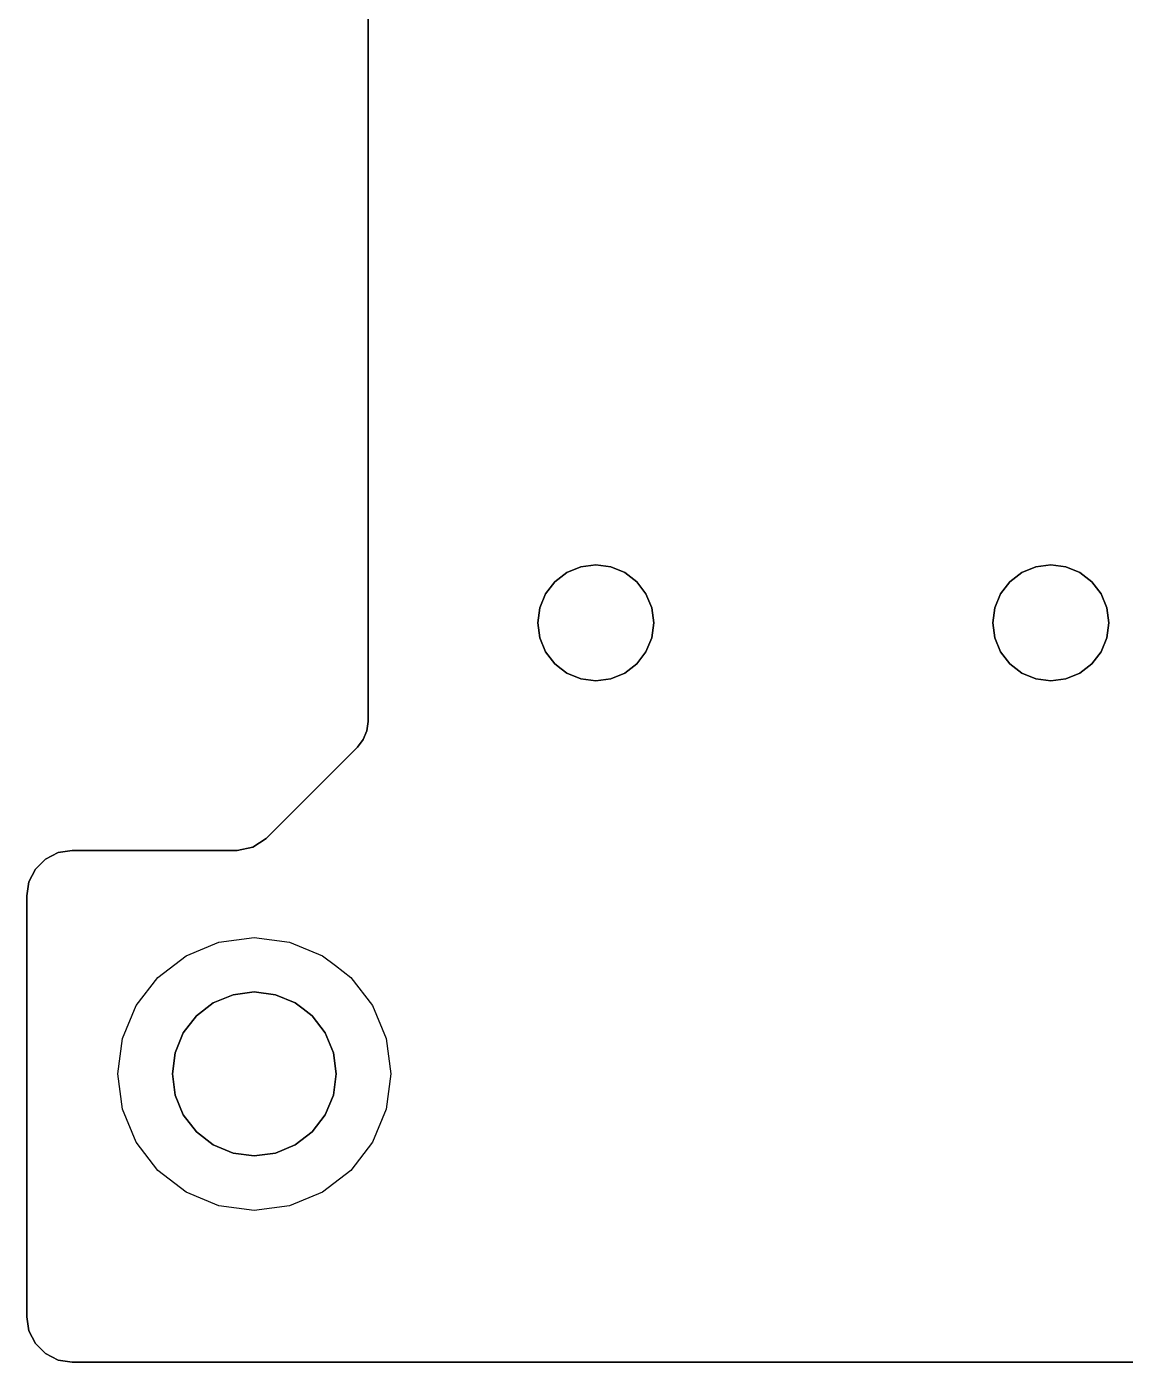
# Model space of a CAD drawing. Header units: metres. Extents: x 1388 to 2328, y 368 to 639.
# Drawn here: x 1820.4 to 1868.7, y 369.1 to 427.8 of the extents above; entities that cross this region are included whole.
import ezdxf

# ---------------------------------------------------------------- set-up
doc = ezdxf.new("R2010")
doc.units = ezdxf.units.M

msp = doc.modelspace()

# ---------------------------------------------------------------- linework, layer by layer
at = {"layer": 'Component#11'}
for p, q in [((1835.427, 397.243, 103.632), (1835.427, 465.906, 103.632)), ((1835.427, 465.906, 109.632), (1835.427, 397.243, 109.632)), ((1844.767, 404.037, 103.632), (1844.152, 403.783, 103.632)), ((1844.152, 403.783, 109.632), (1844.767, 404.037, 109.632)), ((1845.427, 404.124, 103.632), (1844.767, 404.037, 103.632)), ((1844.767, 404.037, 109.632), (1845.427, 404.124, 109.632)), ((1844.767, 404.037, 103.632), (1844.767, 404.037, 109.632)), ((1846.087, 404.037, 103.632), (1845.427, 404.124, 103.632)), ((1845.427, 404.124, 109.632), (1845.427, 404.124, 103.632)), ((1845.427, 404.124, 109.632), (1846.087, 404.037, 109.632)), ((1846.702, 403.783, 103.632), (1846.087, 404.037, 103.632)), ((1846.087, 404.037, 109.632), (1846.087, 404.037, 103.632)), ((1846.087, 404.037, 109.632), (1846.702, 403.783, 109.632)), ((1864.767, 404.037, 103.632), (1864.152, 403.783, 103.632)), ((1864.152, 403.783, 109.632), (1864.767, 404.037, 109.632)), ((1865.427, 404.124, 103.632), (1864.767, 404.037, 103.632)), ((1864.767, 404.037, 109.632), (1865.427, 404.124, 109.632)), ((1864.767, 404.037, 109.632), (1864.767, 404.037, 103.632)), ((1866.087, 404.037, 103.632), (1865.427, 404.124, 103.632)), ((1865.427, 404.124, 103.632), (1865.427, 404.124, 109.632)), ((1865.427, 404.124, 109.632), (1866.087, 404.037, 109.632)), ((1866.702, 403.783, 103.632), (1866.087, 404.037, 103.632)), ((1866.087, 404.037, 109.632), (1866.087, 404.037, 103.632)), ((1866.087, 404.037, 109.632), (1866.702, 403.783, 109.632)), ((1843.624, 403.377, 103.632), (1843.219, 402.849, 103.632)), ((1843.219, 402.849, 109.632), (1843.624, 403.377, 109.632)), ((1844.152, 403.783, 103.632), (1843.624, 403.377, 103.632)), ((1843.624, 403.377, 109.632), (1844.152, 403.783, 109.632)), ((1843.624, 403.377, 103.632), (1843.624, 403.377, 109.632)), ((1844.152, 403.783, 109.632), (1844.152, 403.783, 103.632)), ((1847.231, 403.377, 103.632), (1846.702, 403.783, 103.632)), ((1846.702, 403.783, 109.632), (1846.702, 403.783, 103.632)), ((1846.702, 403.783, 109.632), (1847.231, 403.377, 109.632)), ((1847.636, 402.849, 103.632), (1847.231, 403.377, 103.632)), ((1847.231, 403.377, 109.632), (1847.231, 403.377, 103.632)), ((1847.231, 403.377, 109.632), (1847.636, 402.849, 109.632)), ((1863.624, 403.377, 103.632), (1863.219, 402.849, 103.632)), ((1863.219, 402.849, 109.632), (1863.624, 403.377, 109.632)), ((1864.152, 403.783, 103.632), (1863.624, 403.377, 103.632)), ((1863.624, 403.377, 109.632), (1864.152, 403.783, 109.632)), ((1863.624, 403.377, 109.632), (1863.624, 403.377, 103.632)), ((1864.152, 403.783, 103.632), (1864.152, 403.783, 109.632)), ((1867.231, 403.377, 103.632), (1866.702, 403.783, 103.632)), ((1866.702, 403.783, 109.632), (1866.702, 403.783, 103.632)), ((1866.702, 403.783, 109.632), (1867.231, 403.377, 109.632)), ((1867.636, 402.849, 103.632), (1867.231, 403.377, 103.632)), ((1867.231, 403.377, 103.632), (1867.231, 403.377, 109.632)), ((1867.231, 403.377, 109.632), (1867.636, 402.849, 109.632)), ((1843.219, 402.849, 103.632), (1842.964, 402.234, 103.632)), ((1842.964, 402.234, 109.632), (1843.219, 402.849, 109.632)), ((1843.219, 402.849, 109.632), (1843.219, 402.849, 103.632)), ((1847.891, 402.234, 103.632), (1847.636, 402.849, 103.632)), ((1847.636, 402.849, 103.632), (1847.636, 402.849, 109.632)), ((1847.636, 402.849, 109.632), (1847.891, 402.234, 109.632)), ((1863.219, 402.849, 103.632), (1862.964, 402.234, 103.632)), ((1862.964, 402.234, 109.632), (1863.219, 402.849, 109.632)), ((1863.219, 402.849, 109.632), (1863.219, 402.849, 103.632)), ((1867.891, 402.234, 103.632), (1867.636, 402.849, 103.632)), ((1867.636, 402.849, 103.632), (1867.636, 402.849, 109.632)), ((1867.636, 402.849, 109.632), (1867.891, 402.234, 109.632)), ((1842.964, 402.234, 103.632), (1842.877, 401.574, 103.632)), ((1842.877, 401.574, 109.632), (1842.964, 402.234, 109.632)), ((1842.964, 402.234, 103.632), (1842.964, 402.234, 109.632)), ((1847.977, 401.574, 103.632), (1847.891, 402.234, 103.632)), ((1847.891, 402.234, 103.632), (1847.891, 402.234, 109.632)), ((1847.891, 402.234, 109.632), (1847.977, 401.574, 109.632)), ((1862.964, 402.234, 103.632), (1862.877, 401.574, 103.632)), ((1862.877, 401.574, 109.632), (1862.964, 402.234, 109.632)), ((1862.964, 402.234, 103.632), (1862.964, 402.234, 109.632)), ((1867.977, 401.574, 103.632), (1867.891, 402.234, 103.632)), ((1867.891, 402.234, 109.632), (1867.891, 402.234, 103.632)), ((1867.891, 402.234, 109.632), (1867.977, 401.574, 109.632)), ((1842.877, 401.574, 103.632), (1842.964, 400.914, 103.632)), ((1842.877, 401.574, 109.632), (1842.877, 401.574, 103.632)), ((1842.964, 400.914, 109.632), (1842.877, 401.574, 109.632)), ((1847.891, 400.914, 103.632), (1847.977, 401.574, 103.632)), ((1847.977, 401.574, 109.632), (1847.891, 400.914, 109.632)), ((1847.977, 401.574, 109.632), (1847.977, 401.574, 103.632)), ((1862.877, 401.574, 103.632), (1862.964, 400.914, 103.632)), ((1862.877, 401.574, 109.632), (1862.877, 401.574, 103.632)), ((1862.964, 400.914, 109.632), (1862.877, 401.574, 109.632)), ((1867.891, 400.914, 103.632), (1867.977, 401.574, 103.632)), ((1867.977, 401.574, 109.632), (1867.891, 400.914, 109.632)), ((1867.977, 401.574, 103.632), (1867.977, 401.574, 109.632)), ((1842.964, 400.914, 103.632), (1843.219, 400.299, 103.632)), ((1842.964, 400.914, 103.632), (1842.964, 400.914, 109.632)), ((1843.219, 400.299, 109.632), (1842.964, 400.914, 109.632)), ((1847.636, 400.299, 103.632), (1847.891, 400.914, 103.632)), ((1847.891, 400.914, 109.632), (1847.636, 400.299, 109.632)), ((1847.891, 400.914, 103.632), (1847.891, 400.914, 109.632)), ((1862.964, 400.914, 103.632), (1863.219, 400.299, 103.632)), ((1862.964, 400.914, 103.632), (1862.964, 400.914, 109.632)), ((1863.219, 400.299, 109.632), (1862.964, 400.914, 109.632)), ((1867.636, 400.299, 103.632), (1867.891, 400.914, 103.632)), ((1867.891, 400.914, 109.632), (1867.636, 400.299, 109.632)), ((1867.891, 400.914, 109.632), (1867.891, 400.914, 103.632)), ((1843.219, 400.299, 103.632), (1843.624, 399.771, 103.632)), ((1843.219, 400.299, 103.632), (1843.219, 400.299, 109.632)), ((1843.624, 399.771, 109.632), (1843.219, 400.299, 109.632)), ((1843.624, 399.771, 103.632), (1843.91, 399.552, 103.632)), ((1843.624, 399.771, 103.632), (1843.624, 399.771, 109.632)), ((1843.91, 399.552, 109.632), (1843.624, 399.771, 109.632)), ((1846.702, 399.366, 103.632), (1847.231, 399.771, 103.632)), ((1847.231, 399.771, 109.632), (1846.702, 399.366, 109.632)), ((1847.231, 399.771, 103.632), (1847.636, 400.299, 103.632)), ((1847.636, 400.299, 109.632), (1847.231, 399.771, 109.632)), ((1847.231, 399.771, 103.632), (1847.231, 399.771, 109.632)), ((1847.636, 400.299, 103.632), (1847.636, 400.299, 109.632)), ((1863.219, 400.299, 103.632), (1863.624, 399.771, 103.632)), ((1863.219, 400.299, 103.632), (1863.219, 400.299, 109.632)), ((1863.624, 399.771, 109.632), (1863.219, 400.299, 109.632)), ((1863.624, 399.771, 103.632), (1864.152, 399.366, 103.632)), ((1863.624, 399.771, 109.632), (1863.624, 399.771, 103.632)), ((1864.152, 399.366, 109.632), (1863.624, 399.771, 109.632)), ((1866.702, 399.366, 103.632), (1867.231, 399.771, 103.632)), ((1867.231, 399.771, 109.632), (1866.702, 399.366, 109.632)), ((1867.231, 399.771, 103.632), (1867.636, 400.299, 103.632)), ((1867.636, 400.299, 109.632), (1867.231, 399.771, 109.632)), ((1867.231, 399.771, 109.632), (1867.231, 399.771, 103.632)), ((1867.636, 400.299, 109.632), (1867.636, 400.299, 103.632)), ((1843.91, 399.552, 103.632), (1844.152, 399.366, 103.632)), ((1843.91, 399.552, 109.632), (1843.91, 399.552, 103.632)), ((1844.152, 399.366, 109.632), (1843.91, 399.552, 109.632)), ((1844.152, 399.366, 103.632), (1844.767, 399.111, 103.632)), ((1844.152, 399.366, 103.632), (1844.152, 399.366, 109.632)), ((1844.767, 399.111, 109.632), (1844.152, 399.366, 109.632)), ((1846.087, 399.111, 103.632), (1846.702, 399.366, 103.632)), ((1846.702, 399.366, 109.632), (1846.087, 399.111, 109.632)), ((1846.702, 399.366, 109.632), (1846.702, 399.366, 103.632)), ((1864.152, 399.366, 103.632), (1864.767, 399.111, 103.632)), ((1864.152, 399.366, 103.632), (1864.152, 399.366, 109.632)), ((1864.767, 399.111, 109.632), (1864.152, 399.366, 109.632)), ((1866.087, 399.111, 103.632), (1866.702, 399.366, 103.632)), ((1866.702, 399.366, 109.632), (1866.087, 399.111, 109.632)), ((1866.702, 399.366, 103.632), (1866.702, 399.366, 109.632)), ((1844.767, 399.111, 103.632), (1845.427, 399.024, 103.632)), ((1844.767, 399.111, 109.632), (1844.767, 399.111, 103.632)), ((1845.427, 399.024, 109.632), (1844.767, 399.111, 109.632)), ((1845.427, 399.024, 103.632), (1846.087, 399.111, 103.632)), ((1846.087, 399.111, 109.632), (1845.427, 399.024, 109.632)), ((1845.427, 399.024, 103.632), (1845.427, 399.024, 109.632)), ((1846.087, 399.111, 103.632), (1846.087, 399.111, 109.632)), ((1864.767, 399.111, 103.632), (1865.427, 399.024, 103.632)), ((1864.767, 399.111, 109.632), (1864.767, 399.111, 103.632)), ((1865.427, 399.024, 109.632), (1864.767, 399.111, 109.632)), ((1865.427, 399.024, 103.632), (1866.087, 399.111, 103.632)), ((1866.087, 399.111, 109.632), (1865.427, 399.024, 109.632)), ((1865.427, 399.024, 109.632), (1865.427, 399.024, 103.632)), ((1866.087, 399.111, 103.632), (1866.087, 399.111, 109.632)), ((1835.213, 396.443, 103.632), (1835.373, 396.829, 103.632)), ((1835.373, 396.829, 109.632), (1835.213, 396.443, 109.632)), ((1835.373, 396.829, 103.632), (1835.427, 397.243, 103.632)), ((1835.427, 397.243, 109.632), (1835.373, 396.829, 109.632)), ((1835.373, 396.829, 103.632), (1835.373, 396.829, 109.632)), ((1835.427, 397.243, 109.632), (1835.427, 397.243, 103.632)), ((1834.959, 396.112, 103.632), (1835.213, 396.443, 103.632)), ((1835.213, 396.443, 109.632), (1834.959, 396.112, 109.632)), ((1835.213, 396.443, 103.632), (1835.213, 396.443, 109.632)), ((1830.949, 392.101, 103.632), (1834.959, 396.112, 103.632)), ((1834.959, 396.112, 109.632), (1830.949, 392.101, 109.632)), ((1834.959, 396.112, 109.632), (1834.959, 396.112, 103.632)), ((1821.804, 391.476, 103.632), (1822.422, 391.574, 103.632)), ((1822.422, 391.574, 109.632), (1821.804, 391.476, 109.632)), ((1822.422, 391.574, 103.632), (1822.422, 391.574, 109.632)), ((1822.422, 391.574, 103.632), (1829.676, 391.574, 103.632)), ((1829.676, 391.574, 109.632), (1822.422, 391.574, 109.632)), ((1829.676, 391.574, 103.632), (1830.365, 391.711, 103.632)), ((1830.365, 391.711, 109.632), (1829.676, 391.574, 109.632)), ((1829.676, 391.574, 109.632), (1829.676, 391.574, 103.632)), ((1830.365, 391.711, 103.632), (1830.949, 392.101, 103.632)), ((1830.949, 392.101, 109.632), (1830.365, 391.711, 109.632)), ((1830.365, 391.711, 109.632), (1830.365, 391.711, 103.632)), ((1830.949, 392.101, 109.632), (1830.949, 392.101, 103.632)), ((1820.804, 390.75, 103.632), (1821.246, 391.192, 103.632)), ((1821.246, 391.192, 109.632), (1820.804, 390.75, 109.632)), ((1821.246, 391.192, 103.632), (1821.804, 391.476, 103.632)), ((1821.804, 391.476, 109.632), (1821.246, 391.192, 109.632)), ((1821.246, 391.192, 103.632), (1821.246, 391.192, 109.632)), ((1821.804, 391.476, 109.632), (1821.804, 391.476, 103.632)), ((1820.519, 390.192, 103.632), (1820.804, 390.75, 103.632)), ((1820.804, 390.75, 109.632), (1820.519, 390.192, 109.632)), ((1820.804, 390.75, 103.632), (1820.804, 390.75, 109.632)), ((1820.422, 389.574, 103.632), (1820.519, 390.192, 103.632)), ((1820.519, 390.192, 109.632), (1820.422, 389.574, 109.632)), ((1820.519, 390.192, 103.632), (1820.519, 390.192, 109.632)), ((1820.422, 389.574, 109.632), (1820.422, 389.574, 103.632)), ((1820.422, 371.074, 103.632), (1820.422, 389.574, 103.632)), ((1820.422, 389.574, 109.632), (1820.422, 371.074, 109.632)), ((1827.422, 386.945, 108.032), (1828.869, 387.545, 108.032)), ((1827.422, 386.945, 109.632), (1828.869, 387.545, 109.632)), ((1828.869, 387.545, 108.032), (1830.422, 387.749, 108.032)), ((1828.869, 387.545, 109.632), (1830.422, 387.749, 109.632)), ((1828.869, 387.545, 109.632), (1828.869, 387.545, 108.032)), ((1830.422, 387.749, 109.632), (1830.422, 387.749, 108.032)), ((1830.422, 387.749, 108.032), (1831.974, 387.545, 108.032)), ((1830.422, 387.749, 109.632), (1831.974, 387.545, 109.632)), ((1831.974, 387.545, 108.032), (1833.422, 386.945, 108.032)), ((1831.974, 387.545, 108.032), (1831.974, 387.545, 109.632)), ((1831.974, 387.545, 109.632), (1833.422, 386.945, 109.632)), ((1826.179, 385.992, 108.032), (1827.422, 386.945, 108.032)), ((1826.179, 385.992, 109.632), (1827.422, 386.945, 109.632)), ((1827.422, 386.945, 108.032), (1827.422, 386.945, 109.632)), ((1833.422, 386.945, 108.032), (1833.992, 386.508, 108.032)), ((1833.422, 386.945, 109.632), (1833.422, 386.945, 108.032)), ((1833.422, 386.945, 109.632), (1833.992, 386.508, 109.632)), ((1833.992, 386.508, 108.032), (1834.664, 385.992, 108.032)), ((1833.992, 386.508, 108.032), (1833.992, 386.508, 109.632)), ((1833.992, 386.508, 109.632), (1834.664, 385.992, 109.632)), ((1825.225, 384.749, 108.032), (1826.179, 385.992, 108.032)), ((1825.225, 384.749, 109.632), (1826.179, 385.992, 109.632)), ((1826.179, 385.992, 109.632), (1826.179, 385.992, 108.032)), ((1834.664, 385.992, 109.632), (1834.664, 385.992, 108.032)), ((1834.664, 385.992, 108.032), (1835.618, 384.749, 108.032)), ((1834.664, 385.992, 109.632), (1835.618, 384.749, 109.632)), ((1829.49, 385.227, 103.632), (1828.622, 384.867, 103.632)), ((1828.622, 384.867, 108.032), (1829.49, 385.227, 108.032)), ((1830.422, 385.349, 103.632), (1829.49, 385.227, 103.632)), ((1829.49, 385.227, 108.032), (1830.422, 385.349, 108.032)), ((1829.49, 385.227, 103.632), (1829.49, 385.227, 108.032)), ((1831.353, 385.227, 103.632), (1830.422, 385.349, 103.632)), ((1830.422, 385.349, 108.032), (1831.353, 385.227, 108.032)), ((1830.422, 385.349, 108.032), (1830.422, 385.349, 103.632)), ((1832.222, 384.867, 103.632), (1831.353, 385.227, 103.632)), ((1831.353, 385.227, 108.032), (1832.222, 384.867, 108.032)), ((1831.353, 385.227, 108.032), (1831.353, 385.227, 103.632)), ((1824.626, 383.302, 108.032), (1825.225, 384.749, 108.032)), ((1824.626, 383.302, 109.632), (1825.225, 384.749, 109.632)), ((1825.225, 384.749, 109.632), (1825.225, 384.749, 108.032)), ((1828.622, 384.867, 103.632), (1827.876, 384.295, 103.632)), ((1827.876, 384.295, 108.032), (1828.622, 384.867, 108.032)), ((1828.622, 384.867, 108.032), (1828.622, 384.867, 103.632)), ((1832.564, 384.604, 103.632), (1832.222, 384.867, 103.632)), ((1832.222, 384.867, 108.032), (1832.564, 384.604, 108.032)), ((1832.222, 384.867, 103.632), (1832.222, 384.867, 108.032)), ((1832.967, 384.295, 103.632), (1832.564, 384.604, 103.632)), ((1832.564, 384.604, 108.032), (1832.967, 384.295, 108.032)), ((1832.564, 384.604, 108.032), (1832.564, 384.604, 103.632)), ((1835.618, 384.749, 109.632), (1835.618, 384.749, 108.032)), ((1835.618, 384.749, 108.032), (1836.217, 383.302, 108.032)), ((1835.618, 384.749, 109.632), (1836.217, 383.302, 109.632)), ((1827.876, 384.295, 103.632), (1827.304, 383.549, 103.632)), ((1827.304, 383.549, 108.032), (1827.876, 384.295, 108.032)), ((1827.876, 384.295, 108.032), (1827.876, 384.295, 103.632)), ((1833.539, 383.549, 103.632), (1832.967, 384.295, 103.632)), ((1832.967, 384.295, 108.032), (1833.539, 383.549, 108.032)), ((1832.967, 384.295, 108.032), (1832.967, 384.295, 103.632)), ((1827.304, 383.549, 103.632), (1826.944, 382.681, 103.632)), ((1826.944, 382.681, 108.032), (1827.304, 383.549, 108.032)), ((1827.304, 383.549, 108.032), (1827.304, 383.549, 103.632)), ((1833.899, 382.681, 103.632), (1833.539, 383.549, 103.632)), ((1833.539, 383.549, 108.032), (1833.899, 382.681, 108.032)), ((1833.539, 383.549, 103.632), (1833.539, 383.549, 108.032)), ((1824.422, 381.749, 108.032), (1824.626, 383.302, 108.032)), ((1824.422, 381.749, 109.632), (1824.626, 383.302, 109.632)), ((1824.626, 383.302, 108.032), (1824.626, 383.302, 109.632)), ((1836.217, 383.302, 108.032), (1836.217, 383.302, 109.632)), ((1836.217, 383.302, 108.032), (1836.422, 381.749, 108.032)), ((1836.217, 383.302, 109.632), (1836.422, 381.749, 109.632)), ((1826.944, 382.681, 103.632), (1826.822, 381.749, 103.632)), ((1826.822, 381.749, 108.032), (1826.944, 382.681, 108.032)), ((1826.944, 382.681, 108.032), (1826.944, 382.681, 103.632)), ((1834.022, 381.749, 103.632), (1833.899, 382.681, 103.632)), ((1833.899, 382.681, 108.032), (1834.022, 381.749, 108.032)), ((1833.899, 382.681, 108.032), (1833.899, 382.681, 103.632)), ((1824.422, 381.749, 109.632), (1824.422, 381.749, 108.032)), ((1824.626, 380.196, 108.032), (1824.422, 381.749, 108.032)), ((1824.626, 380.196, 109.632), (1824.422, 381.749, 109.632)), ((1826.822, 381.749, 103.632), (1826.944, 380.818, 103.632)), ((1826.944, 380.818, 108.032), (1826.822, 381.749, 108.032)), ((1826.822, 381.749, 108.032), (1826.822, 381.749, 103.632)), ((1833.899, 380.818, 103.632), (1834.022, 381.749, 103.632)), ((1834.022, 381.749, 108.032), (1833.899, 380.818, 108.032)), ((1834.022, 381.749, 103.632), (1834.022, 381.749, 108.032)), ((1836.422, 381.749, 108.032), (1836.217, 380.196, 108.032)), ((1836.422, 381.749, 109.632), (1836.217, 380.196, 109.632)), ((1836.422, 381.749, 108.032), (1836.422, 381.749, 109.632)), ((1826.944, 380.818, 103.632), (1827.304, 379.949, 103.632)), ((1827.304, 379.949, 108.032), (1826.944, 380.818, 108.032)), ((1826.944, 380.818, 108.032), (1826.944, 380.818, 103.632)), ((1833.539, 379.949, 103.632), (1833.899, 380.818, 103.632)), ((1833.899, 380.818, 108.032), (1833.539, 379.949, 108.032)), ((1833.899, 380.818, 103.632), (1833.899, 380.818, 108.032)), ((1824.626, 380.196, 108.032), (1824.626, 380.196, 109.632)), ((1825.225, 378.749, 108.032), (1824.626, 380.196, 108.032)), ((1825.225, 378.749, 109.632), (1824.626, 380.196, 109.632)), ((1827.304, 379.949, 103.632), (1827.876, 379.204, 103.632)), ((1827.876, 379.204, 108.032), (1827.304, 379.949, 108.032)), ((1827.304, 379.949, 103.632), (1827.304, 379.949, 108.032)), ((1832.967, 379.204, 103.632), (1833.539, 379.949, 103.632)), ((1833.539, 379.949, 108.032), (1832.967, 379.204, 108.032)), ((1833.539, 379.949, 108.032), (1833.539, 379.949, 103.632)), ((1836.217, 380.196, 108.032), (1835.618, 378.749, 108.032)), ((1836.217, 380.196, 109.632), (1835.618, 378.749, 109.632)), ((1836.217, 380.196, 109.632), (1836.217, 380.196, 108.032)), ((1827.876, 379.204, 103.632), (1828.622, 378.632, 103.632)), ((1828.622, 378.632, 108.032), (1827.876, 379.204, 108.032)), ((1827.876, 379.204, 108.032), (1827.876, 379.204, 103.632)), ((1832.222, 378.632, 103.632), (1832.967, 379.204, 103.632)), ((1832.967, 379.204, 108.032), (1832.222, 378.632, 108.032)), ((1832.967, 379.204, 108.032), (1832.967, 379.204, 103.632)), ((1826.179, 377.507, 108.032), (1825.225, 378.749, 108.032)), ((1825.225, 378.749, 109.632), (1825.225, 378.749, 108.032)), ((1826.179, 377.507, 109.632), (1825.225, 378.749, 109.632)), ((1828.622, 378.632, 103.632), (1829.49, 378.272, 103.632)), ((1829.49, 378.272, 108.032), (1828.622, 378.632, 108.032)), ((1828.622, 378.632, 103.632), (1828.622, 378.632, 108.032)), ((1831.353, 378.272, 103.632), (1832.222, 378.632, 103.632)), ((1832.222, 378.632, 108.032), (1831.353, 378.272, 108.032)), ((1832.222, 378.632, 103.632), (1832.222, 378.632, 108.032)), ((1835.618, 378.749, 108.032), (1834.664, 377.507, 108.032)), ((1835.618, 378.749, 109.632), (1834.664, 377.507, 109.632)), ((1835.618, 378.749, 109.632), (1835.618, 378.749, 108.032)), ((1829.49, 378.272, 103.632), (1830.422, 378.149, 103.632)), ((1830.422, 378.149, 108.032), (1829.49, 378.272, 108.032)), ((1829.49, 378.272, 103.632), (1829.49, 378.272, 108.032)), ((1830.422, 378.149, 103.632), (1831.353, 378.272, 103.632)), ((1831.353, 378.272, 108.032), (1830.422, 378.149, 108.032)), ((1830.422, 378.149, 108.032), (1830.422, 378.149, 103.632)), ((1831.353, 378.272, 108.032), (1831.353, 378.272, 103.632)), ((1826.179, 377.507, 109.632), (1826.179, 377.507, 108.032)), ((1827.422, 376.553, 108.032), (1826.179, 377.507, 108.032)), ((1827.422, 376.553, 109.632), (1826.179, 377.507, 109.632)), ((1834.664, 377.507, 108.032), (1833.422, 376.553, 108.032)), ((1834.664, 377.507, 109.632), (1833.422, 376.553, 109.632)), ((1834.664, 377.507, 109.632), (1834.664, 377.507, 108.032)), ((1828.869, 375.954, 108.032), (1827.422, 376.553, 108.032)), ((1827.422, 376.553, 109.632), (1827.422, 376.553, 108.032)), ((1828.869, 375.954, 109.632), (1827.422, 376.553, 109.632)), ((1833.422, 376.553, 108.032), (1831.974, 375.954, 108.032)), ((1833.422, 376.553, 109.632), (1831.974, 375.954, 109.632)), ((1833.422, 376.553, 109.632), (1833.422, 376.553, 108.032)), ((1828.869, 375.954, 108.032), (1828.869, 375.954, 109.632)), ((1830.422, 375.749, 108.032), (1828.869, 375.954, 108.032)), ((1830.422, 375.749, 109.632), (1828.869, 375.954, 109.632)), ((1831.974, 375.954, 108.032), (1830.422, 375.749, 108.032)), ((1831.974, 375.954, 109.632), (1830.422, 375.749, 109.632)), ((1830.422, 375.749, 109.632), (1830.422, 375.749, 108.032)), ((1831.974, 375.954, 109.632), (1831.974, 375.954, 108.032)), ((1820.422, 371.074, 103.632), (1820.422, 371.074, 109.632)), ((1820.519, 370.456, 103.632), (1820.422, 371.074, 103.632)), ((1820.422, 371.074, 109.632), (1820.519, 370.456, 109.632)), ((1820.519, 370.456, 103.632), (1820.519, 370.456, 109.632)), ((1820.804, 369.899, 103.632), (1820.519, 370.456, 103.632)), ((1820.519, 370.456, 109.632), (1820.804, 369.899, 109.632)), ((1820.804, 369.899, 109.632), (1820.804, 369.899, 103.632)), ((1821.246, 369.456, 103.632), (1820.804, 369.899, 103.632)), ((1820.804, 369.899, 109.632), (1821.246, 369.456, 109.632)), ((1821.246, 369.456, 103.632), (1821.246, 369.456, 109.632)), ((1821.804, 369.172, 103.632), (1821.246, 369.456, 103.632)), ((1821.246, 369.456, 109.632), (1821.804, 369.172, 109.632)), ((1821.804, 369.172, 103.632), (1821.804, 369.172, 109.632)), ((1822.422, 369.074, 103.632), (1821.804, 369.172, 103.632)), ((1821.804, 369.172, 109.632), (1822.422, 369.074, 109.632)), ((1822.422, 369.074, 109.632), (1822.422, 369.074, 103.632)), ((1928.422, 369.074, 103.632), (1822.422, 369.074, 103.632)), ((1822.422, 369.074, 109.632), (1928.422, 369.074, 109.632))]:
    msp.add_line(p, q, dxfattribs=at)

doc.saveas('drawing.dxf')
